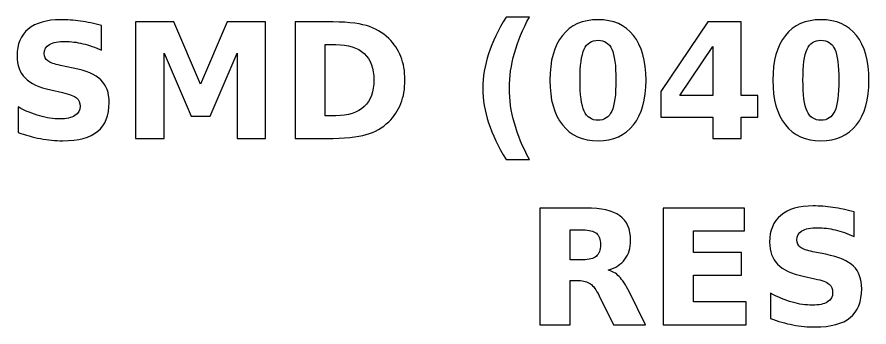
# Model space of a CAD drawing. Extents: x -113.4 to -96.6, y -152.4 to -142.
# Drawn here: x -113.41 to -105.9, y -144.69 to -141.95 of the extents above; entities that cross this region are included whole.
import ezdxf

# ---------------------------------------------------------------- set-up
doc = ezdxf.new("R2010")
doc.units = 0
doc.header["$MEASUREMENT"] = 0
doc.layers.add('LAYER_1', color=7, linetype='CONTINUOUS')

msp = doc.modelspace()

# ---------------------------------------------------------------- linework, layer by layer
at = {"layer": 'LAYER_1'}
for points, knots in [([(-112.6613, -142.0284), (-112.6613, -142.0284), (-112.6613, -142.2459), (-112.6613, -142.2459), (-112.6613, -142.2459), (-112.7178, -142.2207), (-112.773, -142.2017), (-112.8266, -142.1888), (-112.8266, -142.1888), (-112.8805, -142.1758), (-112.9313, -142.1695), (-112.979, -142.1695), (-112.979, -142.1695), (-113.0423, -142.1695), (-113.0893, -142.1782), (-113.1197, -142.1956), (-113.1197, -142.1956), (-113.15, -142.2132), (-113.1651, -142.2403), (-113.1651, -142.277), (-113.1651, -142.277), (-113.1651, -142.3045), (-113.155, -142.3261), (-113.1345, -142.3414), (-113.1345, -142.3414), (-113.114, -142.3567), (-113.0769, -142.3701), (-113.023, -142.3811), (-113.023, -142.3811), (-113.023, -142.3811), (-112.9101, -142.4037), (-112.9101, -142.4037), (-112.9101, -142.4037), (-112.7956, -142.4268), (-112.7145, -142.4616), (-112.6663, -142.5086), (-112.6663, -142.5086), (-112.618, -142.5554), (-112.5938, -142.622), (-112.5938, -142.7083), (-112.5938, -142.7083), (-112.5938, -142.8219), (-112.6274, -142.9063), (-112.6947, -142.9616), (-112.6947, -142.9616), (-112.762, -143.0168), (-112.8647, -143.0446), (-113.003, -143.0446), (-113.003, -143.0446), (-113.0684, -143.0446), (-113.1338, -143.0385), (-113.1994, -143.026), (-113.1994, -143.026), (-113.265, -143.0135), (-113.3309, -142.9952), (-113.3965, -142.971), (-113.3965, -142.971), (-113.3965, -142.971), (-113.3965, -142.7471), (-113.3965, -142.7471), (-113.3965, -142.7471), (-113.3309, -142.7819), (-113.2674, -142.8082), (-113.206, -142.8259), (-113.206, -142.8259), (-113.1446, -142.8435), (-113.0856, -142.8524), (-113.0287, -142.8524), (-113.0287, -142.8524), (-112.9708, -142.8524), (-112.9264, -142.8428), (-112.8956, -142.8235), (-112.8956, -142.8235), (-112.8647, -142.8042), (-112.8495, -142.7767), (-112.8495, -142.7407), (-112.8495, -142.7407), (-112.8495, -142.7087), (-112.8598, -142.6838), (-112.8807, -142.6664), (-112.8807, -142.6664), (-112.9017, -142.649), (-112.9433, -142.6333), (-113.0059, -142.6196), (-113.0059, -142.6196), (-113.0059, -142.6196), (-113.1086, -142.5968), (-113.1086, -142.5968), (-113.1086, -142.5968), (-113.2114, -142.5747), (-113.2867, -142.5397), (-113.3342, -142.4914), (-113.3342, -142.4914), (-113.3817, -142.4432), (-113.4054, -142.3781), (-113.4054, -142.2965), (-113.4054, -142.2965), (-113.4054, -142.1939), (-113.3723, -142.1151), (-113.3062, -142.0601), (-113.3062, -142.0601), (-113.2401, -142.0048), (-113.1451, -141.9773), (-113.0209, -141.9773), (-113.0209, -141.9773), (-112.9645, -141.9773), (-112.9064, -141.9816), (-112.8466, -141.99), (-112.8466, -141.99), (-112.7869, -141.9985), (-112.7251, -142.0112), (-112.6613, -142.0284)], [0, 0, 0, 0, 0.035714, 0.035714, 0.035714, 0.035714, 0.071429, 0.071429, 0.071429, 0.071429, 0.107143, 0.107143, 0.107143, 0.107143, 0.142857, 0.142857, 0.142857, 0.142857, 0.178571, 0.178571, 0.178571, 0.178571, 0.214286, 0.214286, 0.214286, 0.214286, 0.25, 0.25, 0.25, 0.25, 0.285714, 0.285714, 0.285714, 0.285714, 0.321429, 0.321429, 0.321429, 0.321429, 0.357143, 0.357143, 0.357143, 0.357143, 0.392857, 0.392857, 0.392857, 0.392857, 0.428571, 0.428571, 0.428571, 0.428571, 0.464286, 0.464286, 0.464286, 0.464286, 0.5, 0.5, 0.5, 0.5, 0.535714, 0.535714, 0.535714, 0.535714, 0.571429, 0.571429, 0.571429, 0.571429, 0.607143, 0.607143, 0.607143, 0.607143, 0.642857, 0.642857, 0.642857, 0.642857, 0.678571, 0.678571, 0.678571, 0.678571, 0.714286, 0.714286, 0.714286, 0.714286, 0.75, 0.75, 0.75, 0.75, 0.785714, 0.785714, 0.785714, 0.785714, 0.821429, 0.821429, 0.821429, 0.821429, 0.857143, 0.857143, 0.857143, 0.857143, 0.892857, 0.892857, 0.892857, 0.892857, 0.928571, 0.928571, 0.928571, 0.928571, 0.964286, 0.964286, 0.964286, 0.964286, 1, 1, 1, 1]), ([(-108.8918, -143.2106), (-108.8918, -143.2106), (-109.0964, -143.2106), (-109.0964, -143.2106), (-109.0964, -143.2106), (-109.1667, -143.0973), (-109.2187, -142.9893), (-109.2521, -142.887), (-109.2521, -142.887), (-109.2857, -142.7849), (-109.3024, -142.6836), (-109.3024, -142.5829), (-109.3024, -142.5829), (-109.3024, -142.4823), (-109.2855, -142.3804), (-109.2519, -142.2774), (-109.2519, -142.2774), (-109.218, -142.1742), (-109.1663, -142.0665), (-109.0964, -141.9538), (-109.0964, -141.9538), (-109.0964, -141.9538), (-108.8918, -141.9538), (-108.8918, -141.9538), (-108.8918, -141.9538), (-108.9506, -142.0627), (-108.9946, -142.1692), (-109.024, -142.2732), (-109.024, -142.2732), (-109.0534, -142.3771), (-109.0682, -142.4799), (-109.0682, -142.5815), (-109.0682, -142.5815), (-109.0682, -142.6831), (-109.0536, -142.7859), (-109.0245, -142.8903), (-109.0245, -142.8903), (-108.9953, -142.9945), (-108.9511, -143.1013), (-108.8918, -143.2106)], [0, 0, 0, 0, 0.1, 0.1, 0.1, 0.1, 0.2, 0.2, 0.2, 0.2, 0.3, 0.3, 0.3, 0.3, 0.4, 0.4, 0.4, 0.4, 0.5, 0.5, 0.5, 0.5, 0.6, 0.6, 0.6, 0.6, 0.7, 0.7, 0.7, 0.7, 0.8, 0.8, 0.8, 0.8, 0.9, 0.9, 0.9, 0.9, 1, 1, 1, 1]), ([(-107.8645, -142.5112), (-107.8645, -142.6817), (-107.9012, -142.8132), (-107.9748, -142.9058), (-107.9748, -142.9058), (-108.0482, -142.9983), (-108.1526, -143.0446), (-108.2876, -143.0446), (-108.2876, -143.0446), (-108.4231, -143.0446), (-108.5277, -142.9983), (-108.6011, -142.9058), (-108.6011, -142.9058), (-108.6747, -142.8132), (-108.7114, -142.6817), (-108.7114, -142.5112), (-108.7114, -142.5112), (-108.7114, -142.3405), (-108.6747, -142.2087), (-108.6011, -142.1161), (-108.6011, -142.1161), (-108.5277, -142.0237), (-108.4231, -141.9773), (-108.2876, -141.9773), (-108.2876, -141.9773), (-108.1526, -141.9773), (-108.0482, -142.0237), (-107.9748, -142.1161), (-107.9748, -142.1161), (-107.9012, -142.2087), (-107.8645, -142.3405), (-107.8645, -142.5112)], [0, 0, 0, 0, 0.125, 0.125, 0.125, 0.125, 0.25, 0.25, 0.25, 0.25, 0.375, 0.375, 0.375, 0.375, 0.5, 0.5, 0.5, 0.5, 0.625, 0.625, 0.625, 0.625, 0.75, 0.75, 0.75, 0.75, 0.875, 0.875, 0.875, 0.875, 1, 1, 1, 1]), ([(-105.9007, -142.5112), (-105.9007, -142.6817), (-105.9374, -142.8132), (-106.011, -142.9058), (-106.011, -142.9058), (-106.0844, -142.9983), (-106.1888, -143.0446), (-106.3238, -143.0446), (-106.3238, -143.0446), (-106.4593, -143.0446), (-106.5639, -142.9983), (-106.6373, -142.9058), (-106.6373, -142.9058), (-106.7109, -142.8132), (-106.7476, -142.6817), (-106.7476, -142.5112), (-106.7476, -142.5112), (-106.7476, -142.3405), (-106.7109, -142.2087), (-106.6373, -142.1161), (-106.6373, -142.1161), (-106.5639, -142.0237), (-106.4593, -141.9773), (-106.3238, -141.9773), (-106.3238, -141.9773), (-106.1888, -141.9773), (-106.0844, -142.0237), (-106.011, -142.1161), (-106.011, -142.1161), (-105.9374, -142.2087), (-105.9007, -142.3405), (-105.9007, -142.5112)], [0, 0, 0, 0, 0.125, 0.125, 0.125, 0.125, 0.25, 0.25, 0.25, 0.25, 0.375, 0.375, 0.375, 0.375, 0.5, 0.5, 0.5, 0.5, 0.625, 0.625, 0.625, 0.625, 0.75, 0.75, 0.75, 0.75, 0.875, 0.875, 0.875, 0.875, 1, 1, 1, 1]), ([(-112.361, -141.9959), (-112.361, -141.9959), (-112.0235, -141.9959), (-112.0235, -141.9959), (-112.0235, -141.9959), (-112.0235, -141.9959), (-111.789, -142.5465), (-111.789, -142.5465), (-111.789, -142.5465), (-111.789, -142.5465), (-111.5534, -141.9959), (-111.5534, -141.9959), (-111.5534, -141.9959), (-111.5534, -141.9959), (-111.2166, -141.9959), (-111.2166, -141.9959), (-111.2166, -141.9959), (-111.2166, -141.9959), (-111.2166, -143.0246), (-111.2166, -143.0246), (-111.2166, -143.0246), (-111.2166, -143.0246), (-111.4673, -143.0246), (-111.4673, -143.0246), (-111.4673, -143.0246), (-111.4673, -143.0246), (-111.4673, -142.2722), (-111.4673, -142.2722), (-111.4673, -142.2722), (-111.4673, -142.2722), (-111.7044, -142.8268), (-111.7044, -142.8268), (-111.7044, -142.8268), (-111.7044, -142.8268), (-111.8725, -142.8268), (-111.8725, -142.8268), (-111.8725, -142.8268), (-111.8725, -142.8268), (-112.1096, -142.2722), (-112.1096, -142.2722), (-112.1096, -142.2722), (-112.1096, -142.2722), (-112.1096, -143.0246), (-112.1096, -143.0246), (-112.1096, -143.0246), (-112.1096, -143.0246), (-112.361, -143.0246), (-112.361, -143.0246), (-112.361, -143.0246), (-112.361, -143.0246), (-112.361, -141.9959), (-112.361, -141.9959)], [0, 0, 0, 0, 0.076923, 0.076923, 0.076923, 0.076923, 0.153846, 0.153846, 0.153846, 0.153846, 0.230769, 0.230769, 0.230769, 0.230769, 0.307692, 0.307692, 0.307692, 0.307692, 0.384615, 0.384615, 0.384615, 0.384615, 0.461538, 0.461538, 0.461538, 0.461538, 0.538462, 0.538462, 0.538462, 0.538462, 0.615385, 0.615385, 0.615385, 0.615385, 0.692308, 0.692308, 0.692308, 0.692308, 0.769231, 0.769231, 0.769231, 0.769231, 0.846154, 0.846154, 0.846154, 0.846154, 0.923077, 0.923077, 0.923077, 0.923077, 1, 1, 1, 1]), ([(-110.9567, -141.9959), (-110.9567, -141.9959), (-110.6768, -141.9959), (-110.6768, -141.9959), (-110.6768, -141.9959), (-110.5207, -141.9959), (-110.4045, -142.007), (-110.3281, -142.0293), (-110.3281, -142.0293), (-110.2516, -142.0516), (-110.186, -142.0893), (-110.1312, -142.1427), (-110.1312, -142.1427), (-110.083, -142.189), (-110.0473, -142.2426), (-110.0237, -142.3033), (-110.0237, -142.3033), (-110.0005, -142.3637), (-109.9887, -142.4324), (-109.9887, -142.5093), (-109.9887, -142.5093), (-109.9887, -142.5869), (-110.0005, -142.6561), (-110.0237, -142.717), (-110.0237, -142.717), (-110.0473, -142.7779), (-110.083, -142.8315), (-110.1312, -142.8778), (-110.1312, -142.8778), (-110.1865, -142.9312), (-110.2526, -142.9689), (-110.3297, -142.9912), (-110.3297, -142.9912), (-110.4069, -143.0135), (-110.5226, -143.0246), (-110.6768, -143.0246), (-110.6768, -143.0246), (-110.6768, -143.0246), (-110.9567, -143.0246), (-110.9567, -143.0246), (-110.9567, -143.0246), (-110.9567, -143.0246), (-110.9567, -141.9959), (-110.9567, -141.9959)], [0, 0, 0, 0, 0.090909, 0.090909, 0.090909, 0.090909, 0.181818, 0.181818, 0.181818, 0.181818, 0.272727, 0.272727, 0.272727, 0.272727, 0.363636, 0.363636, 0.363636, 0.363636, 0.454545, 0.454545, 0.454545, 0.454545, 0.545455, 0.545455, 0.545455, 0.545455, 0.636364, 0.636364, 0.636364, 0.636364, 0.727273, 0.727273, 0.727273, 0.727273, 0.818182, 0.818182, 0.818182, 0.818182, 0.909091, 0.909091, 0.909091, 0.909091, 1, 1, 1, 1]), ([(-107.3215, -141.9959), (-107.3215, -141.9959), (-107.0265, -141.9959), (-107.0265, -141.9959), (-107.0265, -141.9959), (-107.0265, -141.9959), (-107.0265, -142.645), (-107.0265, -142.645), (-107.0265, -142.645), (-107.0265, -142.645), (-106.8798, -142.645), (-106.8798, -142.645), (-106.8798, -142.645), (-106.8798, -142.645), (-106.8798, -142.8372), (-106.8798, -142.8372), (-106.8798, -142.8372), (-106.8798, -142.8372), (-107.0265, -142.8372), (-107.0265, -142.8372), (-107.0265, -142.8372), (-107.0265, -142.8372), (-107.0265, -143.0246), (-107.0265, -143.0246), (-107.0265, -143.0246), (-107.0265, -143.0246), (-107.2772, -143.0246), (-107.2772, -143.0246), (-107.2772, -143.0246), (-107.2772, -143.0246), (-107.2772, -142.8372), (-107.2772, -142.8372), (-107.2772, -142.8372), (-107.2772, -142.8372), (-107.7335, -142.8372), (-107.7335, -142.8372), (-107.7335, -142.8372), (-107.7335, -142.8372), (-107.7335, -142.6097), (-107.7335, -142.6097), (-107.7335, -142.6097), (-107.7335, -142.6097), (-107.3215, -141.9959), (-107.3215, -141.9959)], [0, 0, 0, 0, 0.090909, 0.090909, 0.090909, 0.090909, 0.181818, 0.181818, 0.181818, 0.181818, 0.272727, 0.272727, 0.272727, 0.272727, 0.363636, 0.363636, 0.363636, 0.363636, 0.454545, 0.454545, 0.454545, 0.454545, 0.545455, 0.545455, 0.545455, 0.545455, 0.636364, 0.636364, 0.636364, 0.636364, 0.727273, 0.727273, 0.727273, 0.727273, 0.818182, 0.818182, 0.818182, 0.818182, 0.909091, 0.909091, 0.909091, 0.909091, 1, 1, 1, 1]), ([(-110.6914, -142.1965), (-110.6914, -142.1965), (-110.6914, -142.824), (-110.6914, -142.824), (-110.6914, -142.824), (-110.6914, -142.824), (-110.5964, -142.824), (-110.5964, -142.824), (-110.5964, -142.824), (-110.488, -142.824), (-110.4052, -142.7972), (-110.3481, -142.7433), (-110.3481, -142.7433), (-110.2909, -142.6897), (-110.2622, -142.6116), (-110.2622, -142.5093), (-110.2622, -142.5093), (-110.2622, -142.4072), (-110.2907, -142.3296), (-110.3476, -142.2765), (-110.3476, -142.2765), (-110.4045, -142.2231), (-110.4875, -142.1965), (-110.5964, -142.1965), (-110.5964, -142.1965), (-110.5964, -142.1965), (-110.6914, -142.1965), (-110.6914, -142.1965)], [0, 0, 0, 0, 0.142857, 0.142857, 0.142857, 0.142857, 0.285714, 0.285714, 0.285714, 0.285714, 0.428571, 0.428571, 0.428571, 0.428571, 0.571429, 0.571429, 0.571429, 0.571429, 0.714286, 0.714286, 0.714286, 0.714286, 0.857143, 0.857143, 0.857143, 0.857143, 1, 1, 1, 1]), ([(-108.1298, -142.5093), (-108.1298, -142.3807), (-108.1418, -142.2901), (-108.166, -142.2374), (-108.166, -142.2374), (-108.19, -142.185), (-108.2307, -142.1587), (-108.2876, -142.1587), (-108.2876, -142.1587), (-108.3445, -142.1587), (-108.3852, -142.185), (-108.4097, -142.2374), (-108.4097, -142.2374), (-108.4339, -142.2901), (-108.4461, -142.3807), (-108.4461, -142.5093), (-108.4461, -142.5093), (-108.4461, -142.6391), (-108.4339, -142.7309), (-108.4097, -142.784), (-108.4097, -142.784), (-108.3852, -142.8374), (-108.3445, -142.864), (-108.2876, -142.864), (-108.2876, -142.864), (-108.2312, -142.864), (-108.1907, -142.8374), (-108.1662, -142.784), (-108.1662, -142.784), (-108.142, -142.7309), (-108.1298, -142.6391), (-108.1298, -142.5093)], [0, 0, 0, 0, 0.125, 0.125, 0.125, 0.125, 0.25, 0.25, 0.25, 0.25, 0.375, 0.375, 0.375, 0.375, 0.5, 0.5, 0.5, 0.5, 0.625, 0.625, 0.625, 0.625, 0.75, 0.75, 0.75, 0.75, 0.875, 0.875, 0.875, 0.875, 1, 1, 1, 1]), ([(-106.166, -142.5093), (-106.166, -142.3807), (-106.178, -142.2901), (-106.2022, -142.2374), (-106.2022, -142.2374), (-106.2262, -142.185), (-106.2669, -142.1587), (-106.3238, -142.1587), (-106.3238, -142.1587), (-106.3807, -142.1587), (-106.4214, -142.185), (-106.4459, -142.2374), (-106.4459, -142.2374), (-106.4701, -142.2901), (-106.4823, -142.3807), (-106.4823, -142.5093), (-106.4823, -142.5093), (-106.4823, -142.6391), (-106.4701, -142.7309), (-106.4459, -142.784), (-106.4459, -142.784), (-106.4214, -142.8374), (-106.3807, -142.864), (-106.3238, -142.864), (-106.3238, -142.864), (-106.2674, -142.864), (-106.2269, -142.8374), (-106.2024, -142.784), (-106.2024, -142.784), (-106.1782, -142.7309), (-106.166, -142.6391), (-106.166, -142.5093)], [0, 0, 0, 0, 0.125, 0.125, 0.125, 0.125, 0.25, 0.25, 0.25, 0.25, 0.375, 0.375, 0.375, 0.375, 0.5, 0.5, 0.5, 0.5, 0.625, 0.625, 0.625, 0.625, 0.75, 0.75, 0.75, 0.75, 0.875, 0.875, 0.875, 0.875, 1, 1, 1, 1]), ([(-107.2772, -142.2144), (-107.2772, -142.2144), (-107.5682, -142.645), (-107.5682, -142.645), (-107.5682, -142.645), (-107.5682, -142.645), (-107.2772, -142.645), (-107.2772, -142.645), (-107.2772, -142.645), (-107.2772, -142.645), (-107.2772, -142.2144), (-107.2772, -142.2144)], [0, 0, 0, 0, 0.333333, 0.333333, 0.333333, 0.333333, 0.666667, 0.666667, 0.666667, 0.666667, 1, 1, 1, 1]), ([(-108.5334, -144.2779), (-108.5334, -144.2779), (-108.5334, -144.6671), (-108.5334, -144.6671), (-108.5334, -144.6671), (-108.5334, -144.6671), (-108.7987, -144.6671), (-108.7987, -144.6671), (-108.7987, -144.6671), (-108.7987, -144.6671), (-108.7987, -143.6384), (-108.7987, -143.6384), (-108.7987, -143.6384), (-108.7987, -143.6384), (-108.3935, -143.6384), (-108.3935, -143.6384), (-108.3935, -143.6384), (-108.258, -143.6384), (-108.1585, -143.6612), (-108.0955, -143.7066), (-108.0955, -143.7066), (-108.0323, -143.752), (-108.0007, -143.824), (-108.0007, -143.9223), (-108.0007, -143.9223), (-108.0007, -143.9902), (-108.0172, -144.0462), (-108.0499, -144.0897), (-108.0499, -144.0897), (-108.0828, -144.1335), (-108.1324, -144.1657), (-108.1985, -144.1862), (-108.1985, -144.1862), (-108.1623, -144.1946), (-108.1296, -144.2132), (-108.1009, -144.2424), (-108.1009, -144.2424), (-108.0722, -144.2715), (-108.0433, -144.3157), (-108.0139, -144.375), (-108.0139, -144.375), (-108.0139, -144.375), (-107.8697, -144.6671), (-107.8697, -144.6671), (-107.8697, -144.6671), (-107.8697, -144.6671), (-108.1524, -144.6671), (-108.1524, -144.6671), (-108.1524, -144.6671), (-108.1524, -144.6671), (-108.2778, -144.4115), (-108.2778, -144.4115), (-108.2778, -144.4115), (-108.3029, -144.3602), (-108.3286, -144.3249), (-108.3547, -144.3061), (-108.3547, -144.3061), (-108.3806, -144.2873), (-108.4151, -144.2779), (-108.4584, -144.2779), (-108.4584, -144.2779), (-108.4584, -144.2779), (-108.5334, -144.2779), (-108.5334, -144.2779)], [0, 0, 0, 0, 0.0625, 0.0625, 0.0625, 0.0625, 0.125, 0.125, 0.125, 0.125, 0.1875, 0.1875, 0.1875, 0.1875, 0.25, 0.25, 0.25, 0.25, 0.3125, 0.3125, 0.3125, 0.3125, 0.375, 0.375, 0.375, 0.375, 0.4375, 0.4375, 0.4375, 0.4375, 0.5, 0.5, 0.5, 0.5, 0.5625, 0.5625, 0.5625, 0.5625, 0.625, 0.625, 0.625, 0.625, 0.6875, 0.6875, 0.6875, 0.6875, 0.75, 0.75, 0.75, 0.75, 0.8125, 0.8125, 0.8125, 0.8125, 0.875, 0.875, 0.875, 0.875, 0.9375, 0.9375, 0.9375, 0.9375, 1, 1, 1, 1]), ([(-107.7122, -143.6384), (-107.7122, -143.6384), (-106.9963, -143.6384), (-106.9963, -143.6384), (-106.9963, -143.6384), (-106.9963, -143.6384), (-106.9963, -143.839), (-106.9963, -143.839), (-106.9963, -143.839), (-106.9963, -143.839), (-107.4469, -143.839), (-107.4469, -143.839), (-107.4469, -143.839), (-107.4469, -143.839), (-107.4469, -144.0305), (-107.4469, -144.0305), (-107.4469, -144.0305), (-107.4469, -144.0305), (-107.0234, -144.0305), (-107.0234, -144.0305), (-107.0234, -144.0305), (-107.0234, -144.0305), (-107.0234, -144.2311), (-107.0234, -144.2311), (-107.0234, -144.2311), (-107.0234, -144.2311), (-107.4469, -144.2311), (-107.4469, -144.2311), (-107.4469, -144.2311), (-107.4469, -144.2311), (-107.4469, -144.4665), (-107.4469, -144.4665), (-107.4469, -144.4665), (-107.4469, -144.4665), (-106.9813, -144.4665), (-106.9813, -144.4665), (-106.9813, -144.4665), (-106.9813, -144.4665), (-106.9813, -144.6671), (-106.9813, -144.6671), (-106.9813, -144.6671), (-106.9813, -144.6671), (-107.7122, -144.6671), (-107.7122, -144.6671), (-107.7122, -144.6671), (-107.7122, -144.6671), (-107.7122, -143.6384), (-107.7122, -143.6384)], [0, 0, 0, 0, 0.083333, 0.083333, 0.083333, 0.083333, 0.166667, 0.166667, 0.166667, 0.166667, 0.25, 0.25, 0.25, 0.25, 0.333333, 0.333333, 0.333333, 0.333333, 0.416667, 0.416667, 0.416667, 0.416667, 0.5, 0.5, 0.5, 0.5, 0.583333, 0.583333, 0.583333, 0.583333, 0.666667, 0.666667, 0.666667, 0.666667, 0.75, 0.75, 0.75, 0.75, 0.833333, 0.833333, 0.833333, 0.833333, 0.916667, 0.916667, 0.916667, 0.916667, 1, 1, 1, 1]), ([(-106.0323, -143.6709), (-106.0323, -143.6709), (-106.0323, -143.8884), (-106.0323, -143.8884), (-106.0323, -143.8884), (-106.0888, -143.8632), (-106.144, -143.8442), (-106.1976, -143.8313), (-106.1976, -143.8313), (-106.2515, -143.8183), (-106.3023, -143.812), (-106.35, -143.812), (-106.35, -143.812), (-106.4133, -143.812), (-106.4603, -143.8207), (-106.4907, -143.8381), (-106.4907, -143.8381), (-106.521, -143.8557), (-106.5361, -143.8828), (-106.5361, -143.9195), (-106.5361, -143.9195), (-106.5361, -143.947), (-106.526, -143.9686), (-106.5055, -143.9839), (-106.5055, -143.9839), (-106.485, -143.9992), (-106.4479, -144.0126), (-106.394, -144.0236), (-106.394, -144.0236), (-106.394, -144.0236), (-106.2811, -144.0462), (-106.2811, -144.0462), (-106.2811, -144.0462), (-106.1666, -144.0693), (-106.0855, -144.1041), (-106.0373, -144.1511), (-106.0373, -144.1511), (-105.989, -144.1979), (-105.9648, -144.2645), (-105.9648, -144.3508), (-105.9648, -144.3508), (-105.9648, -144.4644), (-105.9984, -144.5488), (-106.0657, -144.6041), (-106.0657, -144.6041), (-106.133, -144.6593), (-106.2357, -144.6871), (-106.374, -144.6871), (-106.374, -144.6871), (-106.4394, -144.6871), (-106.5048, -144.681), (-106.5704, -144.6685), (-106.5704, -144.6685), (-106.636, -144.656), (-106.7019, -144.6377), (-106.7675, -144.6135), (-106.7675, -144.6135), (-106.7675, -144.6135), (-106.7675, -144.3896), (-106.7675, -144.3896), (-106.7675, -144.3896), (-106.7019, -144.4244), (-106.6384, -144.4507), (-106.577, -144.4684), (-106.577, -144.4684), (-106.5156, -144.486), (-106.4566, -144.4949), (-106.3997, -144.4949), (-106.3997, -144.4949), (-106.3418, -144.4949), (-106.2974, -144.4853), (-106.2666, -144.466), (-106.2666, -144.466), (-106.2357, -144.4467), (-106.2205, -144.4192), (-106.2205, -144.3832), (-106.2205, -144.3832), (-106.2205, -144.3512), (-106.2308, -144.3263), (-106.2517, -144.3089), (-106.2517, -144.3089), (-106.2727, -144.2915), (-106.3143, -144.2758), (-106.3769, -144.2621), (-106.3769, -144.2621), (-106.3769, -144.2621), (-106.4796, -144.2393), (-106.4796, -144.2393), (-106.4796, -144.2393), (-106.5824, -144.2172), (-106.6577, -144.1822), (-106.7052, -144.1339), (-106.7052, -144.1339), (-106.7527, -144.0857), (-106.7764, -144.0206), (-106.7764, -143.939), (-106.7764, -143.939), (-106.7764, -143.8364), (-106.7433, -143.7576), (-106.6772, -143.7026), (-106.6772, -143.7026), (-106.6111, -143.6473), (-106.5161, -143.6198), (-106.3919, -143.6198), (-106.3919, -143.6198), (-106.3355, -143.6198), (-106.2774, -143.6241), (-106.2176, -143.6325), (-106.2176, -143.6325), (-106.1579, -143.641), (-106.0961, -143.6537), (-106.0323, -143.6709)], [0, 0, 0, 0, 0.035714, 0.035714, 0.035714, 0.035714, 0.071429, 0.071429, 0.071429, 0.071429, 0.107143, 0.107143, 0.107143, 0.107143, 0.142857, 0.142857, 0.142857, 0.142857, 0.178571, 0.178571, 0.178571, 0.178571, 0.214286, 0.214286, 0.214286, 0.214286, 0.25, 0.25, 0.25, 0.25, 0.285714, 0.285714, 0.285714, 0.285714, 0.321429, 0.321429, 0.321429, 0.321429, 0.357143, 0.357143, 0.357143, 0.357143, 0.392857, 0.392857, 0.392857, 0.392857, 0.428571, 0.428571, 0.428571, 0.428571, 0.464286, 0.464286, 0.464286, 0.464286, 0.5, 0.5, 0.5, 0.5, 0.535714, 0.535714, 0.535714, 0.535714, 0.571429, 0.571429, 0.571429, 0.571429, 0.607143, 0.607143, 0.607143, 0.607143, 0.642857, 0.642857, 0.642857, 0.642857, 0.678571, 0.678571, 0.678571, 0.678571, 0.714286, 0.714286, 0.714286, 0.714286, 0.75, 0.75, 0.75, 0.75, 0.785714, 0.785714, 0.785714, 0.785714, 0.821429, 0.821429, 0.821429, 0.821429, 0.857143, 0.857143, 0.857143, 0.857143, 0.892857, 0.892857, 0.892857, 0.892857, 0.928571, 0.928571, 0.928571, 0.928571, 0.964286, 0.964286, 0.964286, 0.964286, 1, 1, 1, 1]), ([(-108.4217, -144.0947), (-108.3662, -144.0947), (-108.3262, -144.0843), (-108.3022, -144.0636), (-108.3022, -144.0636), (-108.278, -144.0429), (-108.266, -144.0088), (-108.266, -143.9615), (-108.266, -143.9615), (-108.266, -143.9147), (-108.278, -143.8811), (-108.3022, -143.8609), (-108.3022, -143.8609), (-108.3262, -143.8407), (-108.3662, -143.8306), (-108.4217, -143.8306), (-108.4217, -143.8306), (-108.4217, -143.8306), (-108.5334, -143.8306), (-108.5334, -143.8306), (-108.5334, -143.8306), (-108.5334, -143.8306), (-108.5334, -144.0947), (-108.5334, -144.0947), (-108.5334, -144.0947), (-108.5334, -144.0947), (-108.4217, -144.0947), (-108.4217, -144.0947)], [0, 0, 0, 0, 0.142857, 0.142857, 0.142857, 0.142857, 0.285714, 0.285714, 0.285714, 0.285714, 0.428571, 0.428571, 0.428571, 0.428571, 0.571429, 0.571429, 0.571429, 0.571429, 0.714286, 0.714286, 0.714286, 0.714286, 0.857143, 0.857143, 0.857143, 0.857143, 1, 1, 1, 1])]:
    msp.add_open_spline(points, degree=3, knots=knots, dxfattribs=at)

doc.saveas('drawing.dxf')
